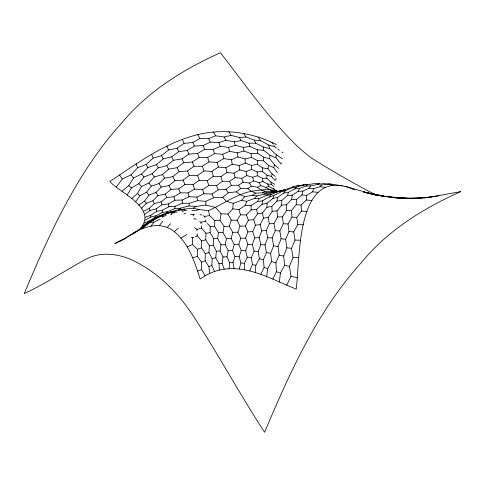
<?xml version="1.0" encoding="UTF-8"?>
<svg xmlns="http://www.w3.org/2000/svg" width="485" height="485" viewBox="0 0 485 485"><rect width="100%" height="100%" fill="white"/><g stroke="black" fill="none" stroke-linecap="round" stroke-linejoin="round"><path stroke-width="0.73" d="M137.091 231.375L127.276 236.977C139.631 228.52 156.522 220.851 170.865 229.247C187.713 240.251 194.352 260.766 200.099 279.02L205.094 275.777L201.548 269.618L201.499 262.155L197.365 256.335L197.395 249.332L192.587 244.47L192.521 237.868L191.272 237.092M205.094 275.777L209.799 273.352L208.835 266.568L205.167 260.766L205.264 253.643L201.56 247.823L201.663 240.96L197.231 235.801L197.128 233.679M354.65 189.877C295.795 163.857 300.47 256.347 296.196 289.09C270.569 278.96 243.033 261.882 214.552 271.473L211.83 265.531L212.181 258.59L208.968 252.582L209.374 245.749L205.779 239.833L205.937 233.285L201.481 228.011L201.281 225.858M219.365 270.09L219.002 263.701L215.77 257.814L216.34 251.26L213.188 245.155L213.721 238.705L210.09 232.673L210.235 226.586L207.422 223.464M161.044 215.752L152.678 220.087L140.347 228.629C157.789 207.901 120.516 193.576 109.834 181.493C137.455 163.099 165.118 142.675 197.868 134.594C224.118 128.276 252.503 132.35 276.438 144.609M249.702 270.891L252.406 264.616L251.382 257.632L254.098 251.145L252.345 244.41L254.77 237.82L252.703 231.569L255.431 225.198L253.631 219.675L257.42 213.879L262.427 212.97L266.938 207.325L267.077 203.215L272.788 198.498L277.662 197.346L283.676 193.182L285.216 190.775L293.57 186.955L277.717 191.811L271.012 194.594L266.247 195.558L259.239 198.468L254.213 198.523L246.75 201.342L241.433 200.384L233.23 203.367L226.307 201.293L222.73 197.316L213.618 197.795L205.798 201.317L197.498 200.657L189.544 203.312L182.33 203.203L175.273 206.252L168.828 206.768L162.548 210.217L156.576 211.363L150.847 215.225L145.197 217.353M279.36 282.034L280.403 273.116L284.665 265.259L283.652 256.031L286.877 247.793L285.616 239.257L289.018 231.563L288.017 223.961L291.982 217.098L291.503 210.557L296.208 204.761L296.444 199.468L301.894 194.988L302.901 191.175L308.969 188.247L310.612 185.943L317.069 184.518L319.033 183.597L320.488 183.585M224.228 269.181L222.1 263.258L223.052 256.971L220.105 250.969L220.978 244.761L217.71 238.602L218.42 232.479L214.582 226.422L214.855 220.602L209.593 215.619L208.404 210.666L199.117 209.569L193.351 208.198L178.85 209.641L166.149 213.109L154.83 217.589L148.95 221.027L144.312 223.045M266.708 276.498L267.665 268.605L271.588 261.627L270.636 253.315L273.613 245.846L272.176 237.953L275.244 230.672L273.964 223.585L277.662 216.898L276.983 210.878L281.621 205.088L281.84 200.353L287.399 195.649L288.502 192.284L294.759 188.932L296.462 187.028L304.186 184.785M275.322 176.449L272.085 173.921L267.908 168.75L262.627 167.895L257.341 164.36L257.529 160.577L251.351 157.449L245.004 158.922L238.008 156.952L231.43 159.723L223.827 158.625L217.128 162.396L209.077 161.923L202.39 166.276L194.061 166.282L187.483 170.993L179.092 171.641L172.812 176.685L164.627 178.14L158.941 183.609L151.338 186.101L146.615 192.181L139.825 195.77L135.503 201.899M274.868 184.348L270.994 182.093L266.798 178.256L266.95 175.146L262.306 171.423L257.159 171.969L251.666 169.417L246.131 171.484L239.802 169.92L233.958 173.2L226.931 172.448L220.893 176.631L213.358 176.255L207.198 180.741L199.293 180.323L193 184.67L184.961 184.512L178.753 188.871L170.956 189.429L165.209 194.097L157.983 195.649L152.872 200.76L146.282 203.342L141.353 208.338M296.208 204.761L301.112 205.046L306.387 200.038L306.738 195.297L312.595 191.824L317.978 192.339M145.118 220.214L150.671 217.098L155.927 215.789L162.105 212.557L167.658 211.521L174.588 208.714L180.735 208.162L188.756 205.992L196.025 206.38L205.919 205.052L215.613 207.513L221.099 213.806L227.944 214.091L232.776 208.847L233.23 203.367M277.365 172.708L273.752 167.61L268.551 165.421L263.458 160.771L263.761 157.249L257.541 153.248L251.109 153.642L244.01 151.041L237.304 152.872L229.599 151.314L222.73 154.315L214.57 153.606L207.641 157.516L199.196 157.504L192.333 161.996L183.791 162.687L177.134 167.671L168.689 169.144L162.433 174.588L154.309 176.964L148.883 183.021L141.529 186.537L137.528 193.473L131.641 198.517M229.126 268.72L229.666 262.7L226.944 256.783L228.211 250.721L225.185 244.731L226.41 238.626L222.942 232.521L224.064 226.362L220.008 220.214L221.099 213.806M262.306 171.423L262.627 167.895M255.189 272.394L255.844 265.307L259.36 258.814L258.226 251.485L260.851 244.604L259.142 237.668L261.779 230.848L260.124 224.622L263.422 218.208L262.427 212.97M281.379 162.778L281.021 164.106L275.941 157.777L276.226 154.679L269.648 148.507L263.234 147.003L255.686 143.178L249.029 143.184L241.033 140.62L234.206 141.826L225.871 140.268L218.856 142.651L210.248 142.081L203.124 145.597L194.418 145.997L187.325 150.423L178.68 151.696L171.708 156.813L163.166 158.904L156.37 164.639L147.925 167.567L141.584 174.006L133.502 177.983L128.774 185.573L122.056 191.211M150.671 217.098L150.847 215.225M278.814 168.44L274.462 164.785L269.666 158.734L270.012 155.297L263.713 150.356L257.244 149.744L249.975 146.506L243.252 147.367L235.419 145.3L228.508 147.416L220.251 146.312L213.2 149.55L204.664 149.35L197.607 153.478L188.962 154.091L182.027 158.862L173.436 160.286L166.731 165.621L158.286 167.865L152.041 173.782L143.96 176.995L138.801 183.694L131.447 187.986L127.161 194.982M281.621 205.088L286.489 204.791L291.594 199.535L292.249 195.188L298.129 191.278L299.536 188.422L305.932 186.01L307.763 184.615L314.31 183.645L319.033 183.597M162.105 212.557L162.548 210.217M266.938 207.325L271.836 206.367L276.953 201.105L277.662 197.346M267.908 168.75L268.551 165.421M274.916 180.426L271.564 176.492L272.085 173.921M227.944 214.091L231.212 220.111L237.05 220.275L240.487 214.837L246.435 214.928L251.145 209.902L256.668 209.296L262.003 204.331L262.755 200.802C268.581 195.873 276.814 195.867 282.349 190.459M273.752 167.61L274.462 164.785M234.085 268.672L232.988 262.646L234.97 256.62L232.509 250.612L234.2 244.513L231.145 238.505L232.776 232.327L229.296 226.259L231.212 220.111M275.565 180.371L276.232 177.91M174.588 208.714L175.273 206.252M239.16 269.023L240.912 262.985L239.105 256.686L241.251 250.569L238.808 244.416L240.802 238.232L237.868 232.206L240.033 226.125L237.05 220.275M188.756 205.992L189.544 203.312M312.595 191.824L313.662 188.604L319.967 186.695L325.083 187.277M244.361 269.763L244.325 263.313L247.271 257.202L245.598 250.69L247.932 244.385L245.598 238.141L247.908 231.879L245.386 226.022L248.362 220.172L246.435 214.928M232.776 208.847L238.978 209.569L245.228 205.404L246.75 201.342M260.845 274.267L264.095 267.514L263.422 259.62L266.447 252.564L265.059 244.876L267.787 237.698L266.229 230.617L269.327 223.743L268.144 217.559L272.146 211.363L271.836 206.367M286.617 285.356L290.958 276.444L289.466 266.417L293.037 257.456L291.479 248.35L295.013 240.075L293.71 231.915L297.717 224.561L296.826 217.389L301.458 211.102L301.112 205.046M272.831 279.081L276.498 271.733L275.892 262.84L279.233 255.098L277.99 246.501L281.106 238.778L279.821 230.921L283.331 223.743L282.434 216.85L286.677 210.508L286.489 204.791M272.788 198.498L274.037 195.576M245.228 205.404L251.036 205.573L257.511 201.548L259.239 198.468M154.83 217.589L155.927 215.789M138.746 205.167L144.609 201.087L148.968 195.079L155.97 192.454L161.208 187.077L168.974 185.609L174.909 180.693L183.069 180.129L189.368 175.455L197.565 175.528L203.979 170.981L211.921 171.381L218.341 167.07L225.877 167.768L232.224 164.172L239.184 165.543L245.331 163.069L251.533 165.391L257.341 164.36M159.401 225.652L162.675 221.19M151.029 226.083L153.927 222.154L160.117 219.165M116.297 187.022L122.232 179.032L130.974 174.909L137.667 167.755L146.167 164.451L153.121 158.152L161.59 155.637L168.537 149.986L177.104 148.283L184.088 143.348L192.806 142.511L199.826 138.504L208.629 138.655L215.558 135.806L224.27 137L231.012 135.333L239.505 137.516L246.004 136.982L254.285 140.11L260.566 140.62L268.635 145.051L274.746 146.688L276.505 148.004M269.175 196.837L271.012 194.594M142.742 225.852L147.658 222.512L148.95 221.027M167.216 227.489L170.562 223.652M241.433 200.384L244.755 196.704L252.527 195.279L256.953 195.982L264.082 194.267L268.575 193.879L284.762 189.69M142.208 228.774C151.696 220.032 163.669 213.715 176.364 210.969M166.149 213.109L167.658 211.521M319.967 186.695L321.64 184.937L330.315 184.003L342.549 185.822M143.305 211.418L149.228 208.411L154.363 203.561L161.02 201.863L166.743 197.51L174.006 196.807L180.305 192.842L188.059 192.921L194.606 189.132L202.548 189.593L208.811 185.464L216.504 185.64L222.342 181.244L229.587 181.348L235.079 177.565L241.688 178.359L246.823 175.582L252.624 177.28L257.396 175.685L262.379 178.31L266.798 178.256M254.213 198.523L256.953 195.982M174.357 231.618L178.353 228.15M162.329 217.25L163.433 216.292L166.264 215.455M132.896 234.091L141.644 227.598L144.839 226.01M222.73 197.316L228.271 192.787L236.298 191.83L240.742 188.471L247.756 188.604L251.472 186.27L257.59 187.252C262.803 192.957 270.824 191.533 277.747 191.745M140.45 228.641L144.3 225.622M178.85 209.641L180.735 208.162M141.571 227.732L151.387 220.639L159.498 215.983M144.591 214.425L150.029 210.514L156.212 208.829L161.948 204.779L168.58 203.864L174.921 200.196L182.136 200.026L189.089 196.71L196.928 197.116L203.949 193.751L212.048 194.036L218.232 189.835L225.955 189.344L231.327 185.306L238.396 185.27L243.155 182.184L249.399 183.081L253.673 180.935L259.081 182.657L262.985 181.542L267.641 184.021L271.224 184.336L273.916 186.476M266.247 195.558L268.575 193.879M252.527 195.279L255.589 193.127C263.567 192.781 271.467 192.848 279.36 191.26M193.351 208.198L196.025 206.38M181.014 238.129L186.907 234.388M132.726 233.6L135.818 231.666M149.186 222.221L152.678 220.087M126.652 237.486L114.86 243.609L127.028 237.601M147.658 222.512L151.387 220.639M150.041 221.76L153.448 220.044M119.371 241.385L125.306 238.468M257.59 187.252L260.772 185.688C266.986 186.604 271.066 192.527 277.814 191.727M264.082 194.267L266.629 193.03M177.195 212.03L174.327 212.345L170.508 214.2L171.835 214.685M262.512 192.642L264.949 191.502M187.143 246.938L192.587 244.47M157.492 217.286L171.235 211.775M192.521 237.868L193.867 237.274M195.212 236.686L197.231 235.801M208.404 210.666C224.173 203.785 238.481 192.327 256.153 190.605C263.137 189.605 270.66 188.889 277.408 191.339M277.717 191.811L279.784 190.908M183.748 214.055L185.694 213.242M159.698 216.431L162.972 215.122M209.799 273.352L214.552 271.473M201.499 262.155L205.167 260.766M197.644 271.079L201.548 269.618M193.667 219.123L195.043 218.626L196.219 219.359M197.395 249.332L201.56 247.823M208.835 266.568L211.83 265.531M192.66 257.899L197.365 256.335M194.479 227.72L196.922 229.441L201.481 228.011M182.214 211.484L183.572 211.078M184.93 210.678L186.288 210.278L181.469 209.993L177.819 210.69M205.264 253.643L208.968 252.582M181.469 209.993L184.585 209.108M271.036 191.617L272.764 191.132M201.663 240.96L205.779 239.833M280.469 192.024L285.216 190.775M168.756 212.751L173.442 211.527M190.435 214.121L193.145 214.625L194.497 214.279M199.117 209.569L194.727 210.66L191.914 210.532M292.079 186.943L299.324 185.155M266.083 187.271L268.902 186.586L274.734 189.38M275.298 192.018L277.347 191.545M262.003 204.331L267.077 203.215M297.869 186.016L299.3 185.7M212.181 258.59L215.77 257.814M291.715 187.962L296.462 187.028M300.015 185.543L304.095 184.755M199.765 221.548L200.948 222.275L205.549 221.384L206.489 222.421M283.676 193.182L288.502 192.284M430.419 197.11L460.75 191.605C423.247 208.283 387.6 230.599 361.301 262.64C317.178 311.546 289.927 372.244 264.592 432.274C239.305 393.517 217.341 352.71 192.018 313.995C177.971 293.401 160.147 274.759 137.94 262.991C122.081 254.061 101.783 250.315 85.19 259.59C64.826 270.818 45.384 283.743 24.25 293.595C49.779 232.8 77.57 171.381 122.487 122.123C148.537 90.871 183.669 69.24 220.396 52.726C245.095 84.348 268.078 117.679 296.893 145.797A110.053 61.607 58.5 0 0 312.964 158.995C331.952 170.841 351.389 182.093 371.177 192.545A111.168 62.232 58.5 0 0 378.652 195.552M203.312 215.801L204.676 216.395L209.593 215.619M209.374 245.749L213.188 245.155M276.953 201.105L281.84 200.353M273.073 192.127L274.983 191.836M162.008 216.51L163.433 216.292M428.582 197.389L425.818 197.789M205.937 233.285L210.09 232.673M219.002 263.701L222.1 263.258M257.511 201.548L262.755 200.802M263.422 218.208L268.144 217.559M438.695 195.734C423.829 198.389 408.691 198.941 393.65 197.692C406.212 198.523 418.834 198.571 431.341 196.965C411.256 199.444 390.898 198.092 371.11 194.073L386.23 196.631L408.855 198.432C393.626 197.844 378.427 195.934 363.665 192.096L386.387 196.71L363.938 192.09L378.967 195.631L371.377 193.927L344.999 186.167M423.981 198.038L424.902 197.916M255.431 225.198L260.124 224.622M420.295 198.486L421.216 198.383M294.759 188.932L299.536 188.422M303.01 185.112L307.763 184.615M272.146 211.363L276.983 210.878M287.399 195.649L292.249 195.188M248.362 220.172L253.631 219.675M305.471 184.567L306.872 184.464M170.211 212.666L174.327 212.345M216.34 251.26L220.105 250.969M214.855 220.602L220.008 220.214M150.696 222.373L153.927 222.154M247.908 231.879L252.703 231.569M261.779 230.848L266.229 230.617M223.052 256.971L226.944 256.783M210.235 226.586L214.582 226.422M269.327 223.743L273.964 223.585M254.77 237.82L259.142 237.668M213.721 238.705L217.71 238.602M226.41 238.626L231.145 238.505M228.211 250.721L232.509 250.612M232.776 232.327L237.868 232.206M298.129 191.278L302.901 191.175M224.064 226.362L229.296 226.259M234.2 244.513L238.808 244.416M240.033 226.125L245.386 226.022M240.802 238.232L245.598 238.141M229.666 262.7L232.988 262.646M305.932 186.01L310.612 185.943M291.594 199.535L296.444 199.468M321.949 183.572L330.315 184.003M277.662 216.898L282.434 216.85M220.978 244.761L225.185 244.731M247.932 244.385L252.345 244.41M286.677 210.508L291.503 210.557M218.42 232.479L222.942 232.521M234.97 256.62L239.105 256.686M241.251 250.569L245.598 250.69M257.529 160.577L263.458 160.771M295.013 240.075L300.409 240.263M297.717 224.561L303.252 224.791M283.331 223.743L288.017 223.961M293.037 257.456L298.572 257.717M275.244 230.672L279.821 230.921M301.458 211.102L307.096 211.424M267.787 237.698L272.176 237.953M291.982 217.098L296.826 217.389M301.894 194.988L306.738 195.297M260.851 244.604L265.059 244.876M289.018 231.563L293.71 231.915M308.969 188.247L313.662 188.604M306.387 200.038L311.982 200.481M254.098 251.145L258.226 251.485M317.069 184.518L321.64 184.937M240.912 262.985L244.325 263.313M247.271 257.202L251.382 257.632M281.106 238.778L285.616 239.257M286.877 247.793L291.479 248.35M273.613 245.846L277.99 246.501M328.29 184.494L333.262 185.246M290.958 276.444L297.238 277.511M266.447 252.564L270.636 253.315M351.346 188.683L352.759 188.944M259.36 258.814L263.422 259.62M252.406 264.616L255.844 265.307M279.233 255.098L283.652 256.031M284.665 265.259L289.466 266.417M263.761 157.249L269.666 158.734M271.588 261.627L275.892 262.84M266.95 175.146L271.564 176.492M264.095 267.514L267.665 268.605M276.498 271.733L280.403 273.116M270.012 155.297L275.941 157.777M255.589 193.127L251.351 191.29L247.756 188.604M199.911 214.315L201.954 215.207M244.755 196.704L240.105 194.637L236.298 191.83M276.929 191.248L273.431 188.865M276.226 154.679L282.458 158.795M277.675 148.877L279.433 150.192M281.779 151.944L282.949 152.817M128.774 185.573L131.447 187.986M276.571 190.399L277.644 191.393M137.528 193.473L139.825 195.77M138.801 183.694L141.529 186.537M130.974 174.909L133.502 177.983M146.615 192.181L148.968 195.079M148.883 183.021L151.338 186.101M141.584 174.006L143.96 176.995M144.609 201.087L146.282 203.342M238.396 185.27L240.742 188.471M152.041 173.782L154.309 176.964M258.123 137.073L260.566 140.62M225.955 189.344L228.271 192.787M119.498 174.891L122.232 179.032M243.755 133.569L246.004 136.982M158.941 183.609L161.208 187.077M249.399 183.081L251.472 186.27M271.97 142.305L273.158 144.184M273.952 145.433L274.746 146.688M155.97 192.454L157.983 195.649M162.433 174.588L164.627 178.14M228.871 131.726L231.012 135.333M156.37 164.639L158.286 167.865M146.167 164.451L147.925 167.567M259.081 182.657L260.772 185.688M166.731 165.621L168.689 169.144M213.491 132.017L215.558 135.806M152.872 200.76L154.363 203.561M172.812 176.685L174.909 180.693M168.974 185.609L170.956 189.429M197.868 134.594L199.826 138.504M171.708 156.813L173.436 160.286M239.505 137.516L241.033 140.62M177.134 167.671L179.092 171.641M267.641 184.021L268.902 186.586M224.27 137L225.871 140.268M161.59 155.637L163.166 158.904M208.629 138.655L210.248 142.081M193.145 214.625L193.776 215.958M192.806 142.511L194.418 145.997M177.104 148.283L178.68 151.696M182.027 158.862L183.791 162.687M254.285 140.11L255.686 143.178M182.281 139.359L184.088 143.348M165.209 194.097L166.743 197.51M187.325 150.423L188.962 154.091M229.587 181.348L231.327 185.306M183.069 180.129L184.961 184.512M187.483 170.993L189.368 175.455M212.048 194.036L213.618 197.795M166.913 146.076L168.537 149.986M216.504 185.64L218.232 189.835M203.124 145.597L204.664 149.35M192.333 161.996L194.061 166.282M136.139 163.936L137.667 167.755M197.607 153.478L199.196 157.504M178.753 188.871L180.305 192.842M151.672 154.388L153.121 158.152M241.688 178.359L243.155 182.184M218.856 142.651L220.251 146.312M149.228 208.411L150.029 210.514M197.565 175.528L199.293 180.323M193 184.67L194.606 189.132M234.206 141.826L235.419 145.3M207.198 180.741L208.811 185.464M202.39 166.276L203.979 170.981M202.548 189.593L203.949 193.751M213.2 149.55L214.57 153.606M207.641 157.516L209.077 161.923M161.02 201.863L161.948 204.779M220.893 176.631L222.342 181.244M211.921 171.381L213.358 176.255M268.635 145.051L269.648 148.507M252.624 177.28L253.673 180.935M238.978 209.569L240.487 214.837M249.029 143.184L249.975 146.506M228.508 147.416L229.599 151.314M188.059 192.921L189.089 196.71M174.006 196.807L174.921 200.196M217.128 162.396L218.341 167.07M233.958 173.2L235.079 177.565M222.73 154.315L223.827 158.625M225.877 167.768L226.931 172.448M243.252 147.367L244.01 151.041M262.379 178.31L262.985 181.542M231.43 159.723L232.224 164.172M204.676 216.395L204.925 217.82M205.3 219.96L205.549 221.384M237.304 152.872L238.008 156.952M246.131 171.484L246.823 175.582M256.668 209.296L257.42 213.879M196.928 197.116L197.498 200.657M156.212 208.829L156.576 211.363M263.234 147.003L263.713 150.356M239.184 165.543L239.802 169.92M270.994 182.093L271.224 184.336M200.948 222.275L201.081 223.712M168.58 203.864L168.828 206.768M257.244 149.744L257.541 153.248M245.004 158.922L245.331 163.069M257.159 171.969L257.396 175.685M251.109 153.642L251.351 157.449M182.136 200.026L182.33 203.203M196.922 229.441L196.995 230.854M251.533 165.391L251.666 169.417M205.798 201.317L205.919 205.052M251.036 205.573L251.145 209.902"/></g></svg>
